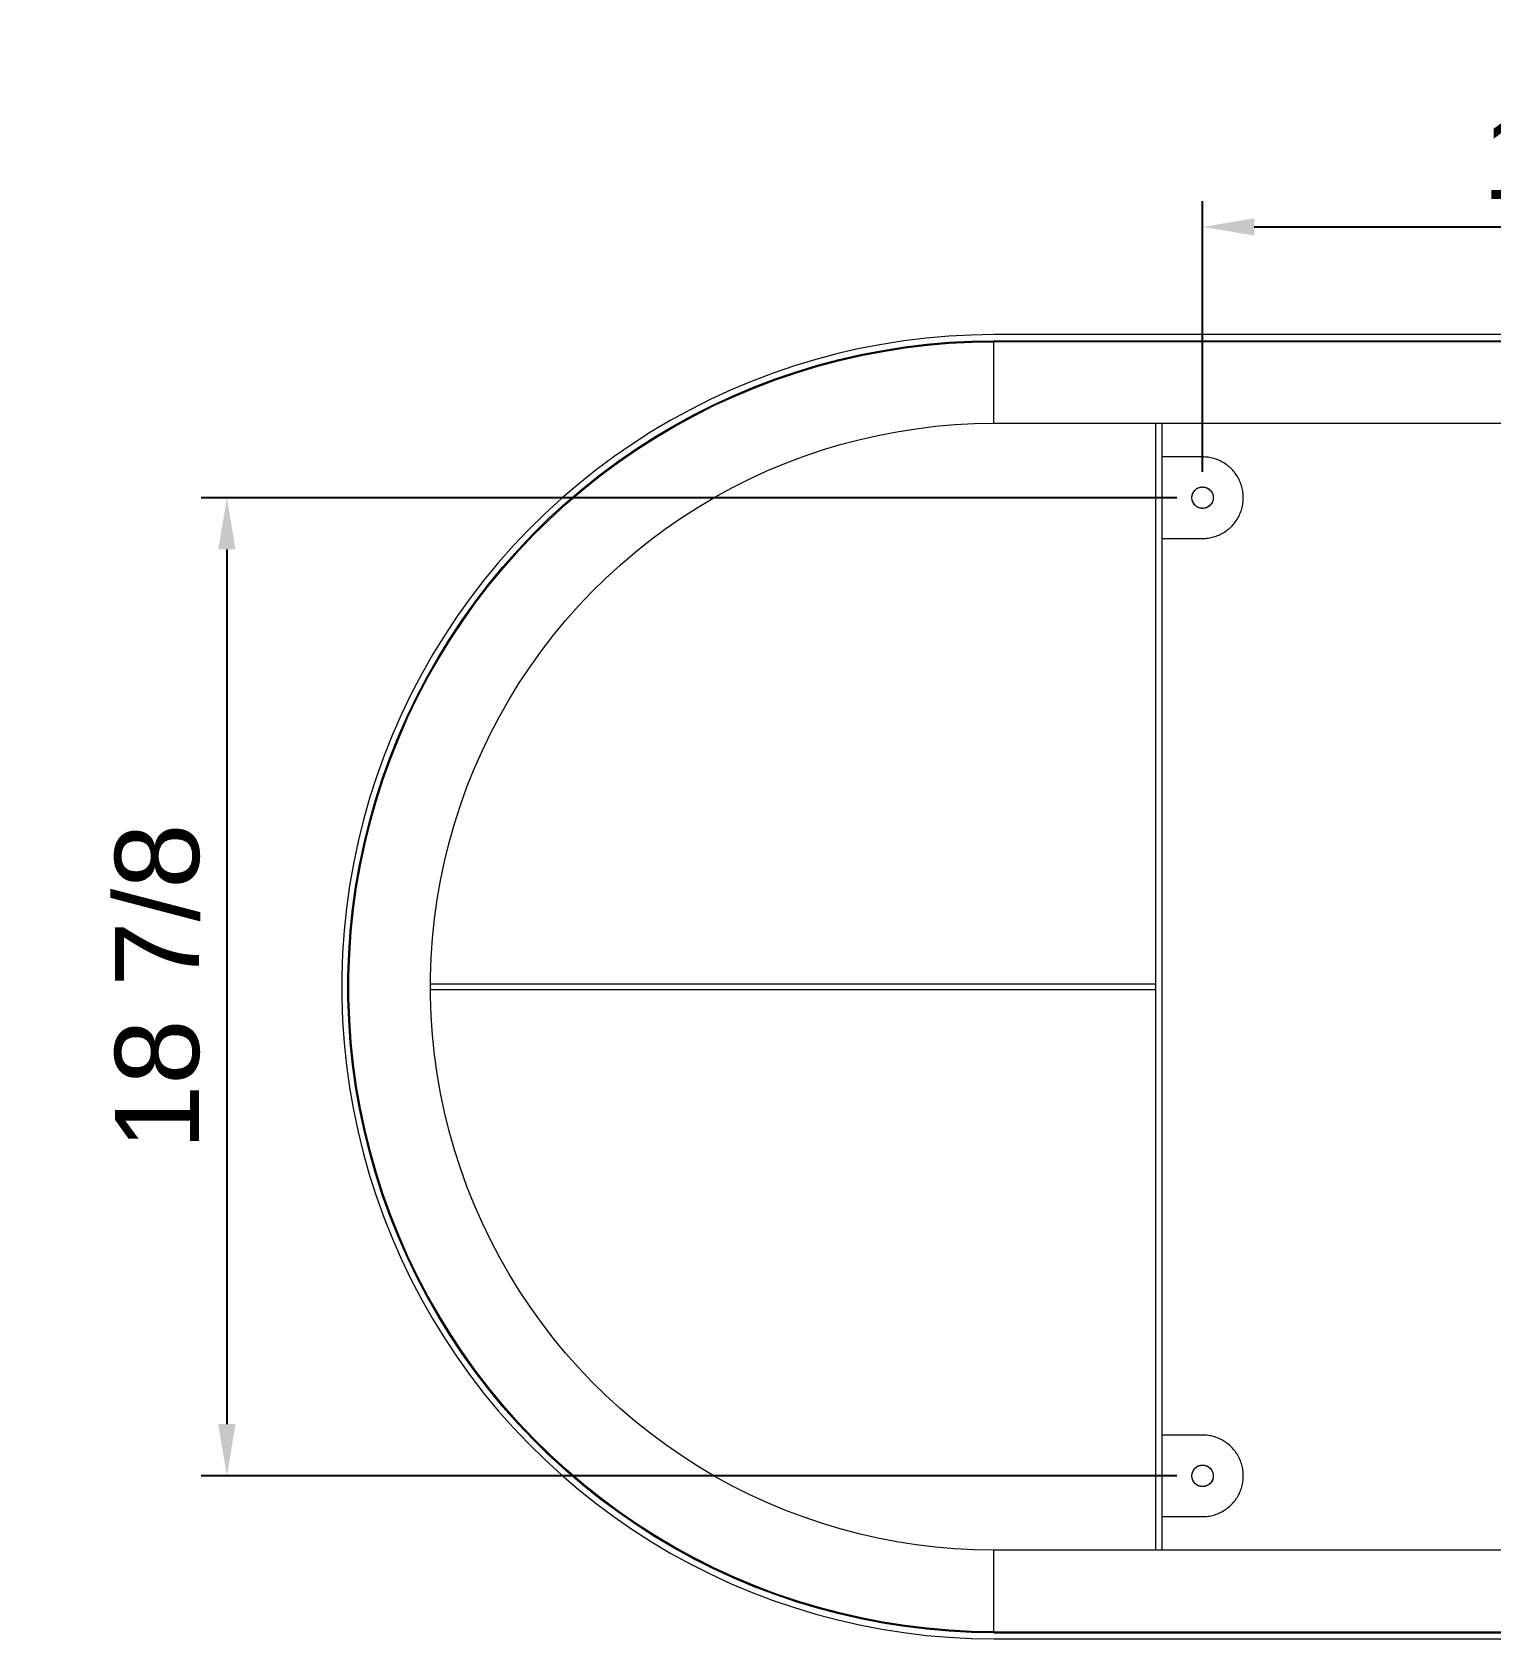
# Model space of a CAD drawing. Header units: inches. Extents: x -4 to 181, y -4 to 117.
# Drawn here: x 1.74 to 29.92, y 36.05 to 67.09 of the extents above; entities that cross this region are included whole.
import ezdxf

# ---------------------------------------------------------------- set-up
doc = ezdxf.new("R2010")
doc.units = ezdxf.units.IN
doc.header["$PDSIZE"] = -1
doc.layers.add('ZANO_R', color=7, linetype='Continuous', lineweight=0)
doc.layers.add('ZANO_W', color=1, linetype='Continuous', lineweight=0)
doc.styles.get("Standard").update_dxf_attribs({"font": 'arial.ttf'})
doc.dimstyles.new('amerykanie', dxfattribs={"dimtxt": 50, "dimasz": 50, "dimexe": 0.5, "dimexo": 0.5, "dimgap": 1, "dimtad": 1, "dimdec": 0, "dimzin": 0, "dimlunit": 5, "dimtxsty": 'Standard', "dimcen": 0.09, "dimclrd": 1, "dimclre": 1, "dimclrt": 1, "dimazin": 0, "dimtfac": 1, "dimtdec": 0, "dimtmove": 0, "dimatfit": 3, "dimfxl": 1, "dimtzin": 0, "dimarcsym": 1})

# ---------------------------------------------------------------- blocks, each defined once
blk = doc.blocks.new('*D344')
at = {"layer": 'Defpoints', "color": 0}
for p in [(41.48, 63.327), (24.354, 58.096), (41.48, 58.096)]:
    blk.add_point(p, dxfattribs=at)
at = {"layer": 'ZANO_W', "color": 1, "lineweight": -2}
for p, q in [((24.354, 58.596), (24.354, 63.827)), ((41.48, 58.596), (41.48, 63.827)), ((25.354, 63.327), (40.48, 63.327))]:
    blk.add_line(p, q, dxfattribs=at)
at = {"layer": 'ZANO_W', "color": 1}
for points in [[(25.354, 63.494), (25.354, 63.16), (24.354, 63.327)], [(40.48, 63.16), (40.48, 63.494), (41.48, 63.327)]]:
    blk.add_solid(points, dxfattribs=at)
at = {"layer": 'ZANO_W', "color": 1, "insert": (32.917, 64.667), "char_height": 1.625, "attachment_point": 5}
blk.add_mtext('17 1/8', dxfattribs=at)
blk = doc.blocks.new('*D345')
at = {"layer": 'Defpoints', "color": 0}
for p in [(24.354, 58.096), (5.501, 39.198), (24.354, 39.198)]:
    blk.add_point(p, dxfattribs=at)
at = {"layer": 'ZANO_W', "color": 1, "lineweight": -2}
for p, q in [((23.854, 58.096), (5.001, 58.096)), ((5.501, 57.096), (5.501, 40.198)), ((23.854, 39.198), (5.001, 39.198))]:
    blk.add_line(p, q, dxfattribs=at)
at = {"layer": 'ZANO_W', "color": 1}
for points in [[(5.668, 57.096), (5.334, 57.096), (5.501, 58.096)], [(5.334, 40.198), (5.668, 40.198), (5.501, 39.198)]]:
    blk.add_solid(points, dxfattribs=at)
at = {"layer": 'ZANO_W', "color": 1, "insert": (4.161, 48.647), "char_height": 1.625, "attachment_point": 5, "rotation": 90}
blk.add_mtext('18 7/8', dxfattribs=at)

msp = doc.modelspace()

# ---------------------------------------------------------------- linework, layer by layer
at = {"layer": 'ZANO_R'}
for p, q in [((19.01603, 61.17808), (18.58428, 61.12566)), ((19.44933, 61.21557), (19.01603, 61.17808)), ((19.88366, 61.23808), (19.44933, 61.21557)), ((20.31851, 61.24559), (19.88366, 61.23808)), ((32.91701, 61.24559), (20.31851, 61.24559)), ((17.30349, 60.8795), (16.88307, 60.76814)), ((17.72751, 60.97628), (17.30349, 60.8795)), ((17.33176, 60.76482), (17.7518, 60.86069)), ((18.15461, 61.05836), (17.72751, 60.97628)), ((17.7518, 60.86069), (18.17489, 60.94201)), ((17.75584, 60.84143), (18.17827, 60.92261)), ((18.58428, 61.12566), (18.15461, 61.05836)), ((18.17489, 60.94201), (18.60054, 61.00867)), ((18.17827, 60.92261), (18.60325, 60.98917)), ((18.60054, 61.00867), (19.02824, 61.0606)), ((18.60325, 60.98917), (19.03028, 61.04102)), ((19.02824, 61.0606), (19.45748, 61.09774)), ((19.03028, 61.04102), (19.45883, 61.0781)), ((19.45748, 61.09774), (19.88774, 61.12004)), ((19.45883, 61.0781), (19.88842, 61.10037)), ((19.88774, 61.12004), (20.31851, 61.12748)), ((19.88842, 61.10037), (20.31851, 61.10779)), ((20.31851, 61.12748), (32.91701, 61.12748)), ((45.51551, 61.10779), (20.31851, 61.10779)), ((20.31851, 59.53298), (20.31851, 61.10779)), ((23.44861, 61.10779), (23.44861, 61.12748)), ((23.56672, 61.12748), (23.56672, 61.10779)), ((16.46675, 60.64234), (16.05501, 60.50225)), ((16.88307, 60.76814), (16.46675, 60.64234)), ((16.50286, 60.52989), (16.91528, 60.65451)), ((16.50888, 60.51115), (16.92065, 60.63557)), ((16.91528, 60.65451), (17.33176, 60.76482)), ((16.92065, 60.63557), (17.33647, 60.74571)), ((17.33647, 60.74571), (17.75584, 60.84143)), ((15.64836, 60.34802), (15.24727, 60.17986)), ((15.29482, 60.07174), (15.69214, 60.23833)), ((16.05501, 60.50225), (15.64836, 60.34802)), ((15.69214, 60.23833), (16.09499, 60.39111)), ((15.69944, 60.22005), (16.10165, 60.37258)), ((16.09499, 60.39111), (16.50286, 60.52989)), ((16.10165, 60.37258), (16.50888, 60.51115)), ((14.85223, 59.99795), (14.4637, 59.80251)), ((15.24727, 60.17986), (14.85223, 59.99795)), ((14.90347, 59.89153), (15.29482, 60.07174)), ((14.91202, 59.8738), (15.30274, 60.05372)), ((15.30274, 60.05372), (15.69944, 60.22005)), ((14.4637, 59.80251), (14.08214, 59.59377)), ((14.14061, 59.49115), (14.51859, 59.69792)), ((14.15035, 59.47404), (14.52773, 59.68049)), ((14.51859, 59.69792), (14.90347, 59.89153)), ((14.52773, 59.68049), (14.91202, 59.8738)), ((13.70802, 59.372), (13.34178, 59.13744)), ((14.08214, 59.59377), (13.70802, 59.372)), ((13.77, 59.27145), (14.14061, 59.49115)), ((13.78032, 59.25469), (14.15035, 59.47404)), ((17.71335, 59.21666), (18.07972, 59.30028)), ((18.07972, 59.30028), (18.44876, 59.37121)), ((18.44876, 59.37121), (18.82003, 59.42935)), ((18.82003, 59.42935), (19.19309, 59.47465)), ((19.19309, 59.47465), (19.56748, 59.50704)), ((19.56748, 59.50704), (19.94277, 59.52649)), ((19.94277, 59.52649), (20.31851, 59.53298)), ((20.31851, 59.53298), (45.51551, 59.53298)), ((23.44861, 37.7612), (23.44861, 59.53298)), ((23.56672, 59.53298), (23.56672, 37.7612)), ((13.34178, 59.13744), (12.98385, 58.89038)), ((13.05261, 58.79435), (13.40719, 59.03909)), ((13.06407, 58.77834), (13.41809, 59.0227)), ((13.40719, 59.03909), (13.77, 59.27145)), ((13.41809, 59.0227), (13.78032, 59.25469)), ((16.63458, 58.89069), (16.99035, 59.01174)), ((16.99035, 59.01174), (17.35008, 59.12044)), ((17.35008, 59.12044), (17.71335, 59.21666)), ((12.98385, 58.89038), (12.63466, 58.63111)), ((12.7067, 58.53751), (13.05261, 58.79435)), ((12.7187, 58.52191), (13.06407, 58.77834)), ((15.93664, 58.61212), (16.28321, 58.75743)), ((16.28321, 58.75743), (16.63458, 58.89069)), ((24.35413, 58.88337), (23.56672, 58.88337)), ((24.38101, 58.88291), (24.35413, 58.88337)), ((24.40786, 58.88153), (24.38101, 58.88291)), ((24.43465, 58.87924), (24.40786, 58.88153)), ((24.46135, 58.87603), (24.43465, 58.87924)), ((24.48792, 58.87192), (24.46135, 58.87603)), ((24.51433, 58.8669), (24.48792, 58.87192)), ((24.54056, 58.86098), (24.51433, 58.8669)), ((24.56657, 58.85417), (24.54056, 58.86098)), ((24.59233, 58.84647), (24.56657, 58.85417)), ((24.61782, 58.8379), (24.59233, 58.84647)), ((24.64299, 58.82847), (24.61782, 58.8379)), ((24.66783, 58.81818), (24.64299, 58.82847)), ((24.69231, 58.80705), (24.66783, 58.81818)), ((24.71639, 58.79509), (24.69231, 58.80705)), ((24.74005, 58.78231), (24.71639, 58.79509)), ((24.76325, 58.76874), (24.74005, 58.78231)), ((24.78598, 58.75438), (24.76325, 58.76874)), ((24.80821, 58.73925), (24.78598, 58.75438)), ((24.82991, 58.72337), (24.80821, 58.73925)), ((24.85105, 58.70676), (24.82991, 58.72337)), ((24.87162, 58.68944), (24.85105, 58.70676)), ((24.89158, 58.67143), (24.87162, 58.68944)), ((24.91091, 58.65274), (24.89158, 58.67143)), ((12.29463, 58.35994), (11.96416, 58.0772)), ((12.63466, 58.63111), (12.29463, 58.35994)), ((12.36985, 58.26888), (12.7067, 58.53751)), ((12.38239, 58.25371), (12.7187, 58.52191)), ((15.25959, 58.28607), (15.5953, 58.45494)), ((15.5953, 58.45494), (15.93664, 58.61212)), ((24.92959, 58.63341), (24.91091, 58.65274)), ((24.94761, 58.61345), (24.92959, 58.63341)), ((24.96493, 58.59288), (24.94761, 58.61345)), ((24.98154, 58.57174), (24.96493, 58.59288)), ((24.99742, 58.55004), (24.98154, 58.57174)), ((25.01254, 58.52782), (24.99742, 58.55004)), ((25.0269, 58.50509), (25.01254, 58.52782)), ((25.04048, 58.48188), (25.0269, 58.50509)), ((25.05326, 58.45822), (25.04048, 58.48188)), ((25.06522, 58.43414), (25.05326, 58.45822)), ((25.07635, 58.40967), (25.06522, 58.43414)), ((25.08664, 58.38483), (25.07635, 58.40967)), ((25.09607, 58.35965), (25.08664, 58.38483)), ((25.10464, 58.33416), (25.09607, 58.35965)), ((11.96416, 58.0772), (11.64365, 57.78322)), ((12.04248, 57.98879), (12.36985, 58.26888)), ((12.05554, 57.97406), (12.38239, 58.25371)), ((14.60664, 57.91408), (14.9299, 58.10571)), ((14.9299, 58.10571), (15.25959, 58.28607)), ((24.14747, 58.09953), (24.14771, 58.10666)), ((24.14747, 58.09239), (24.14747, 58.09953)), ((24.14771, 58.08526), (24.14747, 58.09239)), ((24.14771, 58.10666), (24.1482, 58.11378)), ((24.1482, 58.07815), (24.14771, 58.08526)), ((24.1482, 58.11378), (24.14894, 58.12088)), ((24.14894, 58.07105), (24.1482, 58.07815)), ((24.14894, 58.12088), (24.14992, 58.12794)), ((24.14992, 58.06398), (24.14894, 58.07105)), ((24.14992, 58.12794), (24.15115, 58.13497)), ((24.15115, 58.05695), (24.14992, 58.06398)), ((24.15115, 58.13497), (24.15262, 58.14196)), ((24.15262, 58.04997), (24.15115, 58.05695)), ((24.15262, 58.14196), (24.15432, 58.14888)), ((24.15432, 58.04304), (24.15262, 58.04997)), ((24.15432, 58.14888), (24.15627, 58.15575)), ((24.15627, 58.15575), (24.15845, 58.16254)), ((24.15845, 58.16254), (24.16087, 58.16926)), ((24.16087, 58.16926), (24.16351, 58.17588)), ((24.16351, 58.17588), (24.16638, 58.18242)), ((24.16638, 58.18242), (24.16948, 58.18884)), ((24.16948, 58.18884), (24.1728, 58.19516)), ((24.1728, 58.19516), (24.17633, 58.20136)), ((24.17633, 58.20136), (24.18007, 58.20744)), ((24.18007, 58.20744), (24.18402, 58.21338)), ((24.18402, 58.21338), (24.18818, 58.21918)), ((24.18818, 58.21918), (24.19253, 58.22483)), ((24.19253, 58.22483), (24.19707, 58.23033)), ((24.19707, 58.23033), (24.20181, 58.23568)), ((24.20181, 58.23568), (24.20672, 58.24085)), ((24.20672, 58.24085), (24.21181, 58.24585)), ((24.21181, 58.24585), (24.21707, 58.25067)), ((24.21707, 58.25067), (24.22249, 58.25531)), ((24.22249, 58.25531), (24.22807, 58.25976)), ((24.22807, 58.25976), (24.23379, 58.26402)), ((24.23379, 58.26402), (24.23967, 58.26807)), ((24.23967, 58.26807), (24.24568, 58.27192)), ((24.24568, 58.27192), (24.25181, 58.27556)), ((24.25181, 58.27556), (24.25807, 58.27898)), ((24.25807, 58.27898), (24.26445, 58.28219)), ((24.26445, 58.28219), (24.27093, 58.28517)), ((24.27093, 58.28517), (24.27751, 58.28793)), ((24.27751, 58.28793), (24.28418, 58.29046)), ((24.28418, 58.29046), (24.29094, 58.29276)), ((24.29094, 58.29276), (24.29777, 58.29482)), ((24.29777, 58.29482), (24.30466, 58.29665)), ((24.30466, 58.29665), (24.31162, 58.29824)), ((24.31162, 58.29824), (24.31863, 58.29958)), ((24.31863, 58.29958), (24.32568, 58.30069)), ((24.32568, 58.30069), (24.33276, 58.30155)), ((24.33276, 58.30155), (24.33987, 58.30216)), ((24.33987, 58.30216), (24.34699, 58.30253)), ((24.34699, 58.30253), (24.35413, 58.30266)), ((24.35413, 58.30266), (24.36126, 58.30253)), ((24.36126, 58.30253), (24.36839, 58.30216)), ((24.36839, 58.30216), (24.3755, 58.30155)), ((24.3755, 58.30155), (24.38258, 58.30069)), ((24.38258, 58.30069), (24.38963, 58.29958)), ((24.38963, 58.29958), (24.39664, 58.29824)), ((24.39664, 58.29824), (24.40359, 58.29665)), ((24.40359, 58.29665), (24.41049, 58.29482)), ((24.41049, 58.29482), (24.41732, 58.29276)), ((24.41732, 58.29276), (24.42408, 58.29046)), ((24.42408, 58.29046), (24.43075, 58.28793)), ((24.43075, 58.28793), (24.43733, 58.28517)), ((24.43733, 58.28517), (24.44381, 58.28219)), ((24.44381, 58.28219), (24.45018, 58.27898)), ((24.45018, 58.27898), (24.45644, 58.27556)), ((24.45644, 58.27556), (24.46258, 58.27192)), ((24.46258, 58.27192), (24.46859, 58.26807)), ((24.46859, 58.26807), (24.47446, 58.26402)), ((24.47446, 58.26402), (24.48019, 58.25976)), ((24.48019, 58.25976), (24.48577, 58.25531)), ((24.48577, 58.25531), (24.49119, 58.25067)), ((24.49119, 58.25067), (24.49645, 58.24585)), ((24.49645, 58.24585), (24.50154, 58.24085)), ((24.50154, 58.24085), (24.50645, 58.23568)), ((24.50645, 58.23568), (24.51118, 58.23033)), ((24.51118, 58.23033), (24.51573, 58.22483)), ((24.51573, 58.22483), (24.52008, 58.21918)), ((24.52008, 58.21918), (24.52424, 58.21338)), ((24.52424, 58.21338), (24.52819, 58.20744)), ((24.52819, 58.20744), (24.53193, 58.20136)), ((24.53193, 58.20136), (24.53546, 58.19516)), ((24.53546, 58.19516), (24.53878, 58.18884)), ((24.53878, 58.18884), (24.54187, 58.18242)), ((24.54187, 58.18242), (24.54475, 58.17588)), ((24.54475, 58.17588), (24.54739, 58.16926)), ((24.54739, 58.16926), (24.54981, 58.16254)), ((24.54981, 58.16254), (24.55199, 58.15575)), ((24.55199, 58.15575), (24.55393, 58.14888)), ((24.55393, 58.14888), (24.55564, 58.14196)), ((24.55564, 58.04997), (24.55393, 58.04304)), ((24.55564, 58.14196), (24.55711, 58.13497)), ((24.55711, 58.05695), (24.55564, 58.04997)), ((24.55711, 58.13497), (24.55833, 58.12794)), ((24.55833, 58.06398), (24.55711, 58.05695)), ((24.55833, 58.12794), (24.55932, 58.12088)), ((24.55932, 58.07105), (24.55833, 58.06398)), ((24.55932, 58.12088), (24.56005, 58.11378)), ((24.56005, 58.07815), (24.55932, 58.07105)), ((24.56005, 58.11378), (24.56055, 58.10666)), ((24.56055, 58.08526), (24.56005, 58.07815)), ((24.56055, 58.10666), (24.56079, 58.09953)), ((24.56079, 58.09239), (24.56055, 58.08526)), ((24.56079, 58.09953), (24.56079, 58.09239)), ((25.11234, 58.3084), (25.10464, 58.33416)), ((25.11915, 58.28239), (25.11234, 58.3084)), ((25.12507, 58.25616), (25.11915, 58.28239)), ((25.13009, 58.22975), (25.12507, 58.25616)), ((25.1342, 58.20318), (25.13009, 58.22975)), ((25.13741, 58.17649), (25.1342, 58.20318)), ((25.1397, 58.1497), (25.13741, 58.17649)), ((25.14108, 58.12285), (25.1397, 58.1497)), ((25.1397, 58.04223), (25.14108, 58.06908)), ((25.14154, 58.09596), (25.14108, 58.12285)), ((25.14108, 58.06908), (25.14154, 58.09596)), ((11.64365, 57.78322), (11.33347, 57.47836)), ((11.72497, 57.69757), (12.04248, 57.98879)), ((11.73853, 57.6833), (12.05554, 57.97406)), ((14.29018, 57.71141), (14.60664, 57.91408)), ((24.15627, 58.03618), (24.15432, 58.04304)), ((24.15845, 58.02938), (24.15627, 58.03618)), ((24.16087, 58.02267), (24.15845, 58.02938)), ((24.16351, 58.01604), (24.16087, 58.02267)), ((24.16638, 58.00951), (24.16351, 58.01604)), ((24.16948, 58.00308), (24.16638, 58.00951)), ((24.1728, 57.99676), (24.16948, 58.00308)), ((24.17633, 57.99056), (24.1728, 57.99676)), ((24.18007, 57.98449), (24.17633, 57.99056)), ((24.18402, 57.97855), (24.18007, 57.98449)), ((24.18818, 57.97275), (24.18402, 57.97855)), ((24.19253, 57.96709), (24.18818, 57.97275)), ((24.19707, 57.96159), (24.19253, 57.96709)), ((24.20181, 57.95625), (24.19707, 57.96159)), ((24.20672, 57.95107), (24.20181, 57.95625)), ((24.21181, 57.94607), (24.20672, 57.95107)), ((24.21707, 57.94125), (24.21181, 57.94607)), ((24.22249, 57.93661), (24.21707, 57.94125)), ((24.22807, 57.93216), (24.22249, 57.93661)), ((24.23379, 57.92791), (24.22807, 57.93216)), ((24.23967, 57.92385), (24.23379, 57.92791)), ((24.24568, 57.92001), (24.23967, 57.92385)), ((24.25181, 57.91637), (24.24568, 57.92001)), ((24.25807, 57.91294), (24.25181, 57.91637)), ((24.26445, 57.90974), (24.25807, 57.91294)), ((24.27093, 57.90675), (24.26445, 57.90974)), ((24.27751, 57.90399), (24.27093, 57.90675)), ((24.28418, 57.90146), (24.27751, 57.90399)), ((24.29094, 57.89917), (24.28418, 57.90146)), ((24.29777, 57.8971), (24.29094, 57.89917)), ((24.30466, 57.89527), (24.29777, 57.8971)), ((24.31162, 57.89369), (24.30466, 57.89527)), ((24.31863, 57.89234), (24.31162, 57.89369)), ((24.32568, 57.89124), (24.31863, 57.89234)), ((24.33276, 57.89038), (24.32568, 57.89124)), ((24.33987, 57.88976), (24.33276, 57.89038)), ((24.34699, 57.88939), (24.33987, 57.88976)), ((24.35413, 57.88927), (24.34699, 57.88939)), ((24.36126, 57.88939), (24.35413, 57.88927)), ((24.36839, 57.88976), (24.36126, 57.88939)), ((24.3755, 57.89038), (24.36839, 57.88976)), ((24.38258, 57.89124), (24.3755, 57.89038)), ((24.38963, 57.89234), (24.38258, 57.89124)), ((24.39664, 57.89369), (24.38963, 57.89234)), ((24.40359, 57.89527), (24.39664, 57.89369)), ((24.41049, 57.8971), (24.40359, 57.89527)), ((24.41732, 57.89917), (24.41049, 57.8971)), ((24.42408, 57.90146), (24.41732, 57.89917)), ((24.43075, 57.90399), (24.42408, 57.90146)), ((24.43733, 57.90675), (24.43075, 57.90399)), ((24.44381, 57.90974), (24.43733, 57.90675)), ((24.45018, 57.91294), (24.44381, 57.90974)), ((24.45644, 57.91637), (24.45018, 57.91294)), ((24.46258, 57.92001), (24.45644, 57.91637)), ((24.46859, 57.92385), (24.46258, 57.92001)), ((24.47446, 57.92791), (24.46859, 57.92385)), ((24.48019, 57.93216), (24.47446, 57.92791)), ((24.48577, 57.93661), (24.48019, 57.93216)), ((24.49119, 57.94125), (24.48577, 57.93661)), ((24.49645, 57.94607), (24.49119, 57.94125)), ((24.50154, 57.95107), (24.49645, 57.94607)), ((24.50645, 57.95625), (24.50154, 57.95107)), ((24.51118, 57.96159), (24.50645, 57.95625)), ((24.51573, 57.96709), (24.51118, 57.96159)), ((24.52008, 57.97275), (24.51573, 57.96709)), ((24.52424, 57.97855), (24.52008, 57.97275)), ((24.52819, 57.98449), (24.52424, 57.97855)), ((24.53193, 57.99056), (24.52819, 57.98449)), ((24.53546, 57.99676), (24.53193, 57.99056)), ((24.53878, 58.00308), (24.53546, 57.99676)), ((24.54187, 58.00951), (24.53878, 58.00308)), ((24.54475, 58.01604), (24.54187, 58.00951)), ((24.54739, 58.02267), (24.54475, 58.01604)), ((24.54981, 58.02938), (24.54739, 58.02267)), ((24.55199, 58.03618), (24.54981, 58.02938)), ((24.55393, 58.04304), (24.55199, 58.03618)), ((25.05326, 57.7337), (25.06522, 57.75778)), ((25.06522, 57.75778), (25.07635, 57.78226)), ((25.07635, 57.78226), (25.08664, 57.8071)), ((25.08664, 57.8071), (25.09607, 57.83228)), ((25.09607, 57.83228), (25.10464, 57.85776)), ((25.10464, 57.85776), (25.11234, 57.88352)), ((25.11234, 57.88352), (25.11915, 57.90953)), ((25.11915, 57.90953), (25.12507, 57.93576)), ((25.12507, 57.93576), (25.13009, 57.96217)), ((25.13009, 57.96217), (25.1342, 57.98874)), ((25.1342, 57.98874), (25.13741, 58.01544)), ((25.13741, 58.01544), (25.1397, 58.04223)), ((11.33347, 57.47836), (11.03401, 57.16297)), ((11.41771, 57.39556), (11.72497, 57.69757)), ((11.43175, 57.38176), (11.73853, 57.6833)), ((13.67919, 57.27391), (13.98091, 57.49793)), ((13.98091, 57.49793), (14.29018, 57.71141)), ((24.76325, 57.42319), (24.78598, 57.43755)), ((24.78598, 57.43755), (24.80821, 57.45268)), ((24.80821, 57.45268), (24.82991, 57.46855)), ((24.82991, 57.46855), (24.85105, 57.48516)), ((24.85105, 57.48516), (24.87162, 57.50248)), ((24.87162, 57.50248), (24.89158, 57.5205)), ((24.89158, 57.5205), (24.91091, 57.53918)), ((24.91091, 57.53918), (24.92959, 57.55852)), ((24.92959, 57.55852), (24.94761, 57.57848)), ((24.94761, 57.57848), (24.96493, 57.59904)), ((24.96493, 57.59904), (24.98154, 57.62018)), ((24.98154, 57.62018), (24.99742, 57.64188)), ((24.99742, 57.64188), (25.01254, 57.66411)), ((25.01254, 57.66411), (25.0269, 57.68684)), ((25.0269, 57.68684), (25.04048, 57.71005)), ((25.04048, 57.71005), (25.05326, 57.7337)), ((11.03401, 57.16297), (10.7456, 56.83743)), ((11.12105, 57.08313), (11.41771, 57.39556)), ((11.13555, 57.06982), (11.43175, 57.38176)), ((13.38538, 57.0396), (13.67919, 57.27391)), ((23.56672, 57.30856), (24.35413, 57.30856)), ((24.35413, 57.30856), (24.38101, 57.30901)), ((24.38101, 57.30901), (24.40786, 57.31039)), ((24.40786, 57.31039), (24.43465, 57.31268)), ((24.43465, 57.31268), (24.46135, 57.31589)), ((24.46135, 57.31589), (24.48792, 57.32001)), ((24.48792, 57.32001), (24.51433, 57.32503)), ((24.51433, 57.32503), (24.54056, 57.33094)), ((24.54056, 57.33094), (24.56657, 57.33776)), ((24.56657, 57.33776), (24.59233, 57.34545)), ((24.59233, 57.34545), (24.61782, 57.35402)), ((24.61782, 57.35402), (24.64299, 57.36346)), ((24.64299, 57.36346), (24.66783, 57.37374)), ((24.66783, 57.37374), (24.69231, 57.38488)), ((24.69231, 57.38488), (24.71639, 57.39684)), ((24.71639, 57.39684), (24.74005, 57.40961)), ((24.74005, 57.40961), (24.76325, 57.42319)), ((10.7456, 56.83743), (10.46861, 56.50213)), ((10.83535, 56.76064), (11.12105, 57.08313)), ((10.85031, 56.74784), (11.13555, 57.06982)), ((13.09983, 56.7953), (13.38538, 57.0396)), ((10.46861, 56.50213), (10.20335, 56.15746)), ((10.56095, 56.42848), (10.83535, 56.76064)), ((10.57634, 56.41621), (10.85031, 56.74784)), ((12.55488, 56.27786), (12.82289, 56.54128)), ((12.82289, 56.54128), (13.09983, 56.7953)), ((10.29818, 56.08705), (10.56095, 56.42848)), ((10.31399, 56.07532), (10.57634, 56.41621)), ((12.29612, 56.00534), (12.55488, 56.27786)), ((10.20335, 56.15746), (9.95015, 55.80385)), ((10.04735, 55.73676), (10.29818, 56.08705)), ((10.06355, 55.72558), (10.31399, 56.07532)), ((12.04692, 55.72405), (12.29612, 56.00534)), ((9.95015, 55.80385), (9.7093, 55.44171)), ((9.80877, 55.37801), (10.04735, 55.73676)), ((9.82534, 55.3674), (10.06355, 55.72558)), ((11.80758, 55.43433), (12.04692, 55.72405)), ((9.7093, 55.44171), (9.4811, 55.07147)), ((9.5827, 55.01125), (9.80877, 55.37801)), ((9.59964, 55.00121), (9.82534, 55.3674)), ((11.57838, 55.13652), (11.80758, 55.43433)), ((9.4811, 55.07147), (9.26581, 54.69358)), ((9.36943, 54.6369), (9.5827, 55.01125)), ((9.3867, 54.62745), (9.59964, 55.00121)), ((11.3596, 54.83098), (11.57838, 55.13652)), ((9.26581, 54.69358), (9.0637, 54.30848)), ((9.16921, 54.25541), (9.36943, 54.6369)), ((11.15149, 54.51807), (11.3596, 54.83098)), ((9.1868, 54.24656), (9.3867, 54.62745)), ((10.95431, 54.19816), (11.15149, 54.51807)), ((9.0637, 54.30848), (8.875, 53.91664)), ((8.98228, 53.86723), (9.16921, 54.25541)), ((9.00016, 53.859), (9.1868, 54.24656)), ((10.76829, 53.87164), (10.95431, 54.19816)), ((8.875, 53.91664), (8.69993, 53.51851)), ((8.80885, 53.47284), (8.98228, 53.86723)), ((8.82701, 53.46523), (9.00016, 53.859)), ((10.59365, 53.53889), (10.76829, 53.87164)), ((8.69993, 53.51851), (8.53871, 53.11458)), ((8.64915, 53.0727), (8.80885, 53.47284)), ((8.66755, 53.06572), (8.82701, 53.46523)), ((10.4306, 53.20031), (10.59365, 53.53889)), ((8.53871, 53.11458), (8.39153, 52.70532)), ((10.27933, 52.8563), (10.4306, 53.20031)), ((8.50334, 52.66728), (8.64915, 53.0727)), ((8.52198, 52.66094), (8.66755, 53.06572)), ((10.14003, 52.50728), (10.27933, 52.8563)), ((8.39153, 52.70532), (8.25856, 52.29123)), ((8.37162, 52.25707), (8.50334, 52.66728)), ((8.39047, 52.25137), (8.52198, 52.66094)), ((10.01285, 52.15366), (10.14003, 52.50728)), ((8.25856, 52.29123), (8.13996, 51.8728)), ((8.25414, 51.84256), (8.37162, 52.25707)), ((8.27317, 51.83752), (8.39047, 52.25137)), ((9.89796, 51.79586), (10.01285, 52.15366)), ((8.13996, 51.8728), (8.03588, 51.45052)), ((8.15103, 51.42424), (8.25414, 51.84256)), ((8.17022, 51.41986), (8.27317, 51.83752)), ((9.79549, 51.4343), (9.89796, 51.79586)), ((8.03588, 51.45052), (7.94644, 51.0249)), ((8.06243, 51.00261), (8.15103, 51.42424)), ((8.08176, 50.99889), (8.17022, 51.41986)), ((9.70555, 51.06943), (9.79549, 51.4343)), ((7.94644, 51.0249), (7.87174, 50.59645)), ((7.98843, 50.57817), (8.06243, 51.00261)), ((8.00787, 50.57513), (8.08176, 50.99889)), ((9.62827, 50.70167), (9.70555, 51.06943)), ((9.56372, 50.33146), (9.62827, 50.70167)), ((7.87174, 50.59645), (7.81187, 50.16567)), ((7.92912, 50.15143), (7.98843, 50.57817)), ((7.94866, 50.14906), (8.00787, 50.57513)), ((9.51199, 49.95924), (9.56372, 50.33146)), ((7.81187, 50.16567), (7.76691, 49.73308)), ((7.88458, 49.7229), (7.92912, 50.15143)), ((7.90419, 49.72121), (7.94866, 50.14906)), ((7.76691, 49.73308), (7.7369, 49.2992)), ((7.85485, 49.29309), (7.88458, 49.7229)), ((7.87451, 49.29207), (7.90419, 49.72121)), ((9.47314, 49.58546), (9.51199, 49.95924)), ((9.44721, 49.21056), (9.47314, 49.58546)), ((7.7369, 49.2992), (7.72189, 48.86455)), ((7.83998, 48.86251), (7.85485, 49.29309)), ((7.85966, 48.86217), (7.87451, 49.29207)), ((9.43424, 48.83499), (9.44721, 49.21056)), ((7.72189, 48.86455), (7.72189, 48.42963)), ((7.83998, 48.43167), (7.83998, 48.86251)), ((7.85966, 48.43201), (7.85966, 48.86217)), ((9.43424, 48.45919), (9.43424, 48.83499)), ((7.72189, 48.42963), (7.7369, 47.99497)), ((7.83826, 48.70614), (7.85797, 48.70614)), ((7.85797, 48.58803), (7.83826, 48.58803)), ((7.85485, 48.00109), (7.83998, 48.43167)), ((7.87451, 48.00211), (7.85966, 48.43201)), ((9.43278, 48.58803), (9.43278, 48.70614)), ((9.43278, 48.70614), (23.44861, 48.70614)), ((23.44861, 48.58803), (9.43278, 48.58803)), ((9.44721, 48.08362), (9.43424, 48.45919)), ((7.7369, 47.99497), (7.76691, 47.56109)), ((7.88458, 47.57127), (7.85485, 48.00109)), ((7.90419, 47.57297), (7.87451, 48.00211)), ((9.47314, 47.70872), (9.44721, 48.08362)), ((7.76691, 47.56109), (7.81187, 47.12851)), ((7.92912, 47.14274), (7.88458, 47.57127)), ((7.94866, 47.14512), (7.90419, 47.57297)), ((9.51199, 47.33494), (9.47314, 47.70872)), ((9.56372, 46.96272), (9.51199, 47.33494)), ((7.81187, 47.12851), (7.87174, 46.69773)), ((7.98843, 46.71601), (7.92912, 47.14274)), ((8.00787, 46.71905), (7.94866, 47.14512)), ((9.62827, 46.59251), (9.56372, 46.96272)), ((7.87174, 46.69773), (7.94644, 46.26928)), ((8.06243, 46.29157), (7.98843, 46.71601)), ((8.08176, 46.29529), (8.00787, 46.71905)), ((9.70555, 46.22475), (9.62827, 46.59251)), ((7.94644, 46.26928), (8.03588, 45.84366)), ((8.15103, 45.86994), (8.06243, 46.29157)), ((8.17022, 45.87432), (8.08176, 46.29529)), ((9.79549, 45.85988), (9.70555, 46.22475)), ((8.03588, 45.84366), (8.13996, 45.42138)), ((8.25414, 45.45162), (8.15103, 45.86994)), ((8.27317, 45.45666), (8.17022, 45.87432)), ((9.89796, 45.49832), (9.79549, 45.85988)), ((8.13996, 45.42138), (8.25856, 45.00295)), ((8.37162, 45.03711), (8.25414, 45.45162)), ((8.39047, 45.0428), (8.27317, 45.45666)), ((10.01285, 45.14052), (9.89796, 45.49832)), ((8.50334, 44.6269), (8.37162, 45.03711)), ((8.52198, 44.63324), (8.39047, 45.0428)), ((10.14003, 44.7869), (10.01285, 45.14052)), ((8.25856, 45.00295), (8.39153, 44.58885)), ((10.27933, 44.43788), (10.14003, 44.7869)), ((8.39153, 44.58885), (8.53871, 44.1796)), ((8.64915, 44.22148), (8.50334, 44.6269)), ((8.66755, 44.22846), (8.52198, 44.63324)), ((10.4306, 44.09387), (10.27933, 44.43788)), ((8.53871, 44.1796), (8.69993, 43.77567)), ((8.80885, 43.82134), (8.64915, 44.22148)), ((8.82701, 43.82895), (8.66755, 44.22846)), ((10.59365, 43.75529), (10.4306, 44.09387)), ((8.69993, 43.77567), (8.875, 43.37754)), ((8.98228, 43.42694), (8.80885, 43.82134)), ((9.00016, 43.43518), (8.82701, 43.82895)), ((10.76829, 43.42254), (10.59365, 43.75529)), ((8.875, 43.37754), (9.0637, 42.9857)), ((9.16921, 43.03877), (8.98228, 43.42694)), ((9.1868, 43.04762), (9.00016, 43.43518)), ((10.95431, 43.09602), (10.76829, 43.42254)), ((9.0637, 42.9857), (9.26581, 42.6006)), ((9.36943, 42.65728), (9.16921, 43.03877)), ((9.3867, 42.66673), (9.1868, 43.04762)), ((11.15149, 42.77611), (10.95431, 43.09602)), ((9.26581, 42.6006), (9.4811, 42.2227)), ((9.5827, 42.28293), (9.36943, 42.65728)), ((9.59964, 42.29297), (9.3867, 42.66673)), ((11.3596, 42.4632), (11.15149, 42.77611)), ((9.4811, 42.2227), (9.7093, 41.85247)), ((9.80877, 41.91617), (9.5827, 42.28293)), ((9.82534, 41.92678), (9.59964, 42.29297)), ((11.57838, 42.15766), (11.3596, 42.4632)), ((10.04735, 41.55742), (9.80877, 41.91617)), ((10.06355, 41.5686), (9.82534, 41.92678)), ((11.80758, 41.85985), (11.57838, 42.15766)), ((9.7093, 41.85247), (9.95015, 41.49033)), ((12.04692, 41.57013), (11.80758, 41.85985)), ((9.95015, 41.49033), (10.20335, 41.13671)), ((10.29818, 41.20712), (10.04735, 41.55742)), ((10.31399, 41.21886), (10.06355, 41.5686)), ((12.29612, 41.28884), (12.04692, 41.57013)), ((12.55488, 41.01632), (12.29612, 41.28884)), ((10.20335, 41.13671), (10.46861, 40.79205)), ((10.56095, 40.86569), (10.29818, 41.20712)), ((10.57634, 40.87797), (10.31399, 41.21886)), ((12.82289, 40.7529), (12.55488, 41.01632)), ((10.46861, 40.79205), (10.7456, 40.45675)), ((10.83535, 40.53354), (10.56095, 40.86569)), ((10.85031, 40.54633), (10.57634, 40.87797)), ((13.09983, 40.49888), (12.82289, 40.7529)), ((10.7456, 40.45675), (11.03401, 40.13121)), ((11.12105, 40.21105), (10.83535, 40.53354)), ((11.13555, 40.22436), (10.85031, 40.54633)), ((13.38538, 40.25458), (13.09983, 40.49888)), ((11.03401, 40.13121), (11.33347, 39.81582)), ((11.41771, 39.89862), (11.12105, 40.21105)), ((11.43175, 39.91241), (11.13555, 40.22436)), ((13.67919, 40.02027), (13.38538, 40.25458)), ((11.33347, 39.81582), (11.64365, 39.51096)), ((11.72497, 39.59661), (11.41771, 39.89862)), ((11.73853, 39.61088), (11.43175, 39.91241)), ((13.98091, 39.79625), (13.67919, 40.02027)), ((14.29018, 39.58277), (13.98091, 39.79625)), ((24.35413, 39.98562), (23.56672, 39.98562)), ((24.38101, 39.98516), (24.35413, 39.98562)), ((24.40786, 39.98378), (24.38101, 39.98516)), ((24.43465, 39.98149), (24.40786, 39.98378)), ((24.46135, 39.97828), (24.43465, 39.98149)), ((24.48792, 39.97417), (24.46135, 39.97828)), ((24.51433, 39.96915), (24.48792, 39.97417)), ((24.54056, 39.96323), (24.51433, 39.96915)), ((24.56657, 39.95642), (24.54056, 39.96323)), ((24.59233, 39.94872), (24.56657, 39.95642)), ((24.61782, 39.94015), (24.59233, 39.94872)), ((24.64299, 39.93072), (24.61782, 39.94015)), ((24.66783, 39.92043), (24.64299, 39.93072)), ((24.69231, 39.9093), (24.66783, 39.92043)), ((24.71639, 39.89734), (24.69231, 39.9093)), ((24.74005, 39.88456), (24.71639, 39.89734)), ((24.76325, 39.87099), (24.74005, 39.88456)), ((24.78598, 39.85663), (24.76325, 39.87099)), ((24.80821, 39.8415), (24.78598, 39.85663)), ((24.82991, 39.82562), (24.80821, 39.8415)), ((24.85105, 39.80901), (24.82991, 39.82562)), ((24.87162, 39.79169), (24.85105, 39.80901)), ((24.89158, 39.77368), (24.87162, 39.79169)), ((24.91091, 39.75499), (24.89158, 39.77368)), ((24.92959, 39.73566), (24.91091, 39.75499)), ((24.94761, 39.7157), (24.92959, 39.73566)), ((11.64365, 39.51096), (11.96416, 39.21698)), ((12.04248, 39.30538), (11.72497, 39.59661)), ((12.05554, 39.32012), (11.73853, 39.61088)), ((14.60664, 39.3801), (14.29018, 39.58277)), ((24.96493, 39.69513), (24.94761, 39.7157)), ((24.98154, 39.67399), (24.96493, 39.69513)), ((24.99742, 39.65229), (24.98154, 39.67399)), ((25.01254, 39.63007), (24.99742, 39.65229)), ((25.0269, 39.60734), (25.01254, 39.63007)), ((25.04048, 39.58413), (25.0269, 39.60734)), ((25.05326, 39.56047), (25.04048, 39.58413)), ((25.06522, 39.53639), (25.05326, 39.56047)), ((25.07635, 39.51192), (25.06522, 39.53639)), ((25.08664, 39.48708), (25.07635, 39.51192)), ((25.09607, 39.4619), (25.08664, 39.48708)), ((25.10464, 39.43641), (25.09607, 39.4619)), ((25.11234, 39.41065), (25.10464, 39.43641)), ((11.96416, 39.21698), (12.29463, 38.93424)), ((12.36985, 39.02529), (12.04248, 39.30538)), ((12.38239, 39.04047), (12.05554, 39.32012)), ((14.9299, 39.18847), (14.60664, 39.3801)), ((15.25959, 39.00811), (14.9299, 39.18847)), ((24.14747, 39.20178), (24.14771, 39.20891)), ((24.14747, 39.19464), (24.14747, 39.20178)), ((24.14771, 39.18751), (24.14747, 39.19464)), ((24.14771, 39.20891), (24.1482, 39.21603)), ((24.1482, 39.1804), (24.14771, 39.18751)), ((24.1482, 39.21603), (24.14894, 39.22313)), ((24.14894, 39.1733), (24.1482, 39.1804)), ((24.14894, 39.22313), (24.14992, 39.23019)), ((24.14992, 39.16623), (24.14894, 39.1733)), ((24.14992, 39.23019), (24.15115, 39.23722)), ((24.15115, 39.1592), (24.14992, 39.16623)), ((24.15115, 39.23722), (24.15262, 39.24421)), ((24.15262, 39.15222), (24.15115, 39.1592)), ((24.15262, 39.24421), (24.15432, 39.25113)), ((24.15432, 39.14529), (24.15262, 39.15222)), ((24.15432, 39.25113), (24.15627, 39.258)), ((24.15627, 39.13843), (24.15432, 39.14529)), ((24.15627, 39.258), (24.15845, 39.26479)), ((24.15845, 39.13163), (24.15627, 39.13843)), ((24.15845, 39.26479), (24.16087, 39.27151)), ((24.16087, 39.12492), (24.15845, 39.13163)), ((24.16087, 39.27151), (24.16351, 39.27813)), ((24.16351, 39.11829), (24.16087, 39.12492)), ((24.16351, 39.27813), (24.16638, 39.28467)), ((24.16638, 39.11176), (24.16351, 39.11829)), ((24.16638, 39.28467), (24.16948, 39.29109)), ((24.16948, 39.29109), (24.1728, 39.29741)), ((24.1728, 39.29741), (24.17633, 39.30361)), ((24.17633, 39.30361), (24.18007, 39.30969)), ((24.18007, 39.30969), (24.18402, 39.31563)), ((24.18402, 39.31563), (24.18818, 39.32143)), ((24.18818, 39.32143), (24.19253, 39.32708)), ((24.19253, 39.32708), (24.19707, 39.33258)), ((24.19707, 39.33258), (24.20181, 39.33793)), ((24.20181, 39.33793), (24.20672, 39.3431)), ((24.20672, 39.3431), (24.21181, 39.3481)), ((24.21181, 39.3481), (24.21707, 39.35292)), ((24.21707, 39.35292), (24.22249, 39.35756)), ((24.22249, 39.35756), (24.22807, 39.36201)), ((24.22807, 39.36201), (24.23379, 39.36627)), ((24.23379, 39.36627), (24.23967, 39.37032)), ((24.23967, 39.37032), (24.24568, 39.37417)), ((24.24568, 39.37417), (24.25181, 39.37781)), ((24.25181, 39.37781), (24.25807, 39.38123)), ((24.25807, 39.38123), (24.26445, 39.38444)), ((24.26445, 39.38444), (24.27093, 39.38742)), ((24.27093, 39.38742), (24.27751, 39.39018)), ((24.27751, 39.39018), (24.28418, 39.39271)), ((24.28418, 39.39271), (24.29094, 39.39501)), ((24.29094, 39.39501), (24.29777, 39.39707)), ((24.29777, 39.39707), (24.30466, 39.3989)), ((24.30466, 39.3989), (24.31162, 39.40049)), ((24.31162, 39.40049), (24.31863, 39.40183)), ((24.31863, 39.40183), (24.32568, 39.40294)), ((24.32568, 39.40294), (24.33276, 39.4038)), ((24.33276, 39.4038), (24.33987, 39.40441)), ((24.33987, 39.40441), (24.34699, 39.40478)), ((24.34699, 39.40478), (24.35413, 39.40491)), ((24.35413, 39.40491), (24.36126, 39.40478)), ((24.36126, 39.40478), (24.36839, 39.40441)), ((24.36839, 39.40441), (24.3755, 39.4038)), ((24.3755, 39.4038), (24.38258, 39.40294)), ((24.38258, 39.40294), (24.38963, 39.40183)), ((24.38963, 39.40183), (24.39664, 39.40049)), ((24.39664, 39.40049), (24.40359, 39.3989)), ((24.40359, 39.3989), (24.41049, 39.39707)), ((24.41049, 39.39707), (24.41732, 39.39501)), ((24.41732, 39.39501), (24.42408, 39.39271)), ((24.42408, 39.39271), (24.43075, 39.39018)), ((24.43075, 39.39018), (24.43733, 39.38742)), ((24.43733, 39.38742), (24.44381, 39.38444)), ((24.44381, 39.38444), (24.45018, 39.38123)), ((24.45018, 39.38123), (24.45644, 39.37781)), ((24.45644, 39.37781), (24.46258, 39.37417)), ((24.46258, 39.37417), (24.46859, 39.37032)), ((24.46859, 39.37032), (24.47446, 39.36627)), ((24.47446, 39.36627), (24.48019, 39.36201)), ((24.48019, 39.36201), (24.48577, 39.35756)), ((24.48577, 39.35756), (24.49119, 39.35292)), ((24.49119, 39.35292), (24.49645, 39.3481)), ((24.49645, 39.3481), (24.50154, 39.3431)), ((24.50154, 39.3431), (24.50645, 39.33793)), ((24.50645, 39.33793), (24.51118, 39.33258)), ((24.51118, 39.33258), (24.51573, 39.32708)), ((24.51573, 39.32708), (24.52008, 39.32143)), ((24.52008, 39.32143), (24.52424, 39.31563)), ((24.52424, 39.31563), (24.52819, 39.30969)), ((24.52819, 39.30969), (24.53193, 39.30361)), ((24.53193, 39.30361), (24.53546, 39.29741)), ((24.53546, 39.29741), (24.53878, 39.29109)), ((24.53878, 39.29109), (24.54187, 39.28467)), ((24.54187, 39.28467), (24.54475, 39.27813)), ((24.54475, 39.11829), (24.54187, 39.11176)), ((24.54475, 39.27813), (24.54739, 39.27151)), ((24.54739, 39.12492), (24.54475, 39.11829)), ((24.54739, 39.27151), (24.54981, 39.26479)), ((24.54981, 39.13163), (24.54739, 39.12492)), ((24.54981, 39.26479), (24.55199, 39.258)), ((24.55199, 39.13843), (24.54981, 39.13163)), ((24.55199, 39.258), (24.55393, 39.25113)), ((24.55393, 39.14529), (24.55199, 39.13843)), ((24.55393, 39.25113), (24.55564, 39.24421)), ((24.55564, 39.15222), (24.55393, 39.14529)), ((24.55564, 39.24421), (24.55711, 39.23722)), ((24.55711, 39.1592), (24.55564, 39.15222)), ((24.55711, 39.23722), (24.55833, 39.23019)), ((24.55833, 39.16623), (24.55711, 39.1592)), ((24.55833, 39.23019), (24.55932, 39.22313)), ((24.55932, 39.1733), (24.55833, 39.16623)), ((24.55932, 39.22313), (24.56005, 39.21603)), ((24.56005, 39.1804), (24.55932, 39.1733)), ((24.56005, 39.21603), (24.56055, 39.20891)), ((24.56055, 39.18751), (24.56005, 39.1804)), ((24.56055, 39.20891), (24.56079, 39.20178)), ((24.56079, 39.19464), (24.56055, 39.18751)), ((24.56079, 39.20178), (24.56079, 39.19464)), ((25.11915, 39.38464), (25.11234, 39.41065)), ((25.12507, 39.35841), (25.11915, 39.38464)), ((25.13009, 39.332), (25.12507, 39.35841)), ((25.1342, 39.30543), (25.13009, 39.332)), ((25.13741, 39.27874), (25.1342, 39.30543)), ((25.1342, 39.09099), (25.13741, 39.11769)), ((25.1397, 39.25195), (25.13741, 39.27874)), ((25.13741, 39.11769), (25.1397, 39.14448)), ((25.14108, 39.2251), (25.1397, 39.25195)), ((25.1397, 39.14448), (25.14108, 39.17133)), ((25.14154, 39.19821), (25.14108, 39.2251)), ((25.14108, 39.17133), (25.14154, 39.19821)), ((12.29463, 38.93424), (12.63466, 38.66307)), ((12.7067, 38.75667), (12.36985, 39.02529)), ((12.7187, 38.77227), (12.38239, 39.04047)), ((15.5953, 38.83924), (15.25959, 39.00811)), ((15.93664, 38.68206), (15.5953, 38.83924)), ((24.16948, 39.10533), (24.16638, 39.11176)), ((24.1728, 39.09901), (24.16948, 39.10533)), ((24.17633, 39.09281), (24.1728, 39.09901)), ((24.18007, 39.08674), (24.17633, 39.09281)), ((24.18402, 39.0808), (24.18007, 39.08674)), ((24.18818, 39.075), (24.18402, 39.0808)), ((24.19253, 39.06934), (24.18818, 39.075)), ((24.19707, 39.06384), (24.19253, 39.06934)), ((24.20181, 39.0585), (24.19707, 39.06384)), ((24.20672, 39.05332), (24.20181, 39.0585)), ((24.21181, 39.04832), (24.20672, 39.05332)), ((24.21707, 39.0435), (24.21181, 39.04832)), ((24.22249, 39.03886), (24.21707, 39.0435)), ((24.22807, 39.03441), (24.22249, 39.03886)), ((24.23379, 39.03016), (24.22807, 39.03441)), ((24.23967, 39.0261), (24.23379, 39.03016)), ((24.24568, 39.02226), (24.23967, 39.0261)), ((24.25181, 39.01862), (24.24568, 39.02226)), ((24.25807, 39.01519), (24.25181, 39.01862)), ((24.26445, 39.01199), (24.25807, 39.01519)), ((24.27093, 39.009), (24.26445, 39.01199)), ((24.27751, 39.00624), (24.27093, 39.009)), ((24.28418, 39.00371), (24.27751, 39.00624)), ((24.29094, 39.00142), (24.28418, 39.00371)), ((24.29777, 38.99935), (24.29094, 39.00142)), ((24.30466, 38.99752), (24.29777, 38.99935)), ((24.31162, 38.99594), (24.30466, 38.99752)), ((24.31863, 38.99459), (24.31162, 38.99594)), ((24.32568, 38.99349), (24.31863, 38.99459)), ((24.33276, 38.99263), (24.32568, 38.99349)), ((24.33987, 38.99201), (24.33276, 38.99263)), ((24.34699, 38.99164), (24.33987, 38.99201)), ((24.35413, 38.99152), (24.34699, 38.99164)), ((24.36126, 38.99164), (24.35413, 38.99152)), ((24.36839, 38.99201), (24.36126, 38.99164)), ((24.3755, 38.99263), (24.36839, 38.99201)), ((24.38258, 38.99349), (24.3755, 38.99263)), ((24.38963, 38.99459), (24.38258, 38.99349)), ((24.39664, 38.99594), (24.38963, 38.99459)), ((24.40359, 38.99752), (24.39664, 38.99594)), ((24.41049, 38.99935), (24.40359, 38.99752)), ((24.41732, 39.00142), (24.41049, 38.99935)), ((24.42408, 39.00371), (24.41732, 39.00142)), ((24.43075, 39.00624), (24.42408, 39.00371)), ((24.43733, 39.009), (24.43075, 39.00624)), ((24.44381, 39.01199), (24.43733, 39.009)), ((24.45018, 39.01519), (24.44381, 39.01199)), ((24.45644, 39.01862), (24.45018, 39.01519)), ((24.46258, 39.02226), (24.45644, 39.01862)), ((24.46859, 39.0261), (24.46258, 39.02226)), ((24.47446, 39.03016), (24.46859, 39.0261)), ((24.48019, 39.03441), (24.47446, 39.03016)), ((24.48577, 39.03886), (24.48019, 39.03441)), ((24.49119, 39.0435), (24.48577, 39.03886)), ((24.49645, 39.04832), (24.49119, 39.0435)), ((24.50154, 39.05332), (24.49645, 39.04832)), ((24.50645, 39.0585), (24.50154, 39.05332)), ((24.51118, 39.06384), (24.50645, 39.0585)), ((24.51573, 39.06934), (24.51118, 39.06384)), ((24.52008, 39.075), (24.51573, 39.06934)), ((24.52424, 39.0808), (24.52008, 39.075)), ((24.52819, 39.08674), (24.52424, 39.0808)), ((24.53193, 39.09281), (24.52819, 39.08674)), ((24.53546, 39.09901), (24.53193, 39.09281)), ((24.53878, 39.10533), (24.53546, 39.09901)), ((24.54187, 39.11176), (24.53878, 39.10533)), ((25.0269, 38.78909), (25.04048, 38.8123)), ((25.04048, 38.8123), (25.05326, 38.83595)), ((25.05326, 38.83595), (25.06522, 38.86003)), ((25.06522, 38.86003), (25.07635, 38.88451)), ((25.07635, 38.88451), (25.08664, 38.90935)), ((25.08664, 38.90935), (25.09607, 38.93453)), ((25.09607, 38.93453), (25.10464, 38.96001)), ((25.10464, 38.96001), (25.11234, 38.98577)), ((25.11234, 38.98577), (25.11915, 39.01178)), ((25.11915, 39.01178), (25.12507, 39.03801)), ((25.12507, 39.03801), (25.13009, 39.06442)), ((25.13009, 39.06442), (25.1342, 39.09099)), ((12.63466, 38.66307), (12.98385, 38.4038)), ((13.05261, 38.49983), (12.7067, 38.75667)), ((13.06407, 38.51584), (12.7187, 38.77227)), ((13.40719, 38.25509), (13.05261, 38.49983)), ((13.41809, 38.27148), (13.06407, 38.51584)), ((16.28321, 38.53675), (15.93664, 38.68206)), ((16.63458, 38.40349), (16.28321, 38.53675)), ((24.69231, 38.48713), (24.71639, 38.49909)), ((24.71639, 38.49909), (24.74005, 38.51186)), ((24.74005, 38.51186), (24.76325, 38.52544)), ((24.76325, 38.52544), (24.78598, 38.5398)), ((24.78598, 38.5398), (24.80821, 38.55493)), ((24.80821, 38.55493), (24.82991, 38.5708)), ((24.82991, 38.5708), (24.85105, 38.58741)), ((24.85105, 38.58741), (24.87162, 38.60473)), ((24.87162, 38.60473), (24.89158, 38.62275)), ((24.89158, 38.62275), (24.91091, 38.64143)), ((24.91091, 38.64143), (24.92959, 38.66077)), ((24.92959, 38.66077), (24.94761, 38.68073)), ((24.94761, 38.68073), (24.96493, 38.70129)), ((24.96493, 38.70129), (24.98154, 38.72243)), ((24.98154, 38.72243), (24.99742, 38.74413)), ((24.99742, 38.74413), (25.01254, 38.76636)), ((25.01254, 38.76636), (25.0269, 38.78909)), ((12.98385, 38.4038), (13.34178, 38.15674)), ((13.77, 38.02273), (13.40719, 38.25509)), ((13.78032, 38.03949), (13.41809, 38.27148)), ((16.99035, 38.28244), (16.63458, 38.40349)), ((17.35008, 38.17374), (16.99035, 38.28244)), ((23.56672, 38.41081), (24.35413, 38.41081)), ((24.35413, 38.41081), (24.38101, 38.41126)), ((24.38101, 38.41126), (24.40786, 38.41264)), ((24.40786, 38.41264), (24.43465, 38.41493)), ((24.43465, 38.41493), (24.46135, 38.41814)), ((24.46135, 38.41814), (24.48792, 38.42226)), ((24.48792, 38.42226), (24.51433, 38.42728)), ((24.51433, 38.42728), (24.54056, 38.43319)), ((24.54056, 38.43319), (24.56657, 38.44001)), ((24.56657, 38.44001), (24.59233, 38.4477)), ((24.59233, 38.4477), (24.61782, 38.45627)), ((24.61782, 38.45627), (24.64299, 38.46571)), ((24.64299, 38.46571), (24.66783, 38.47599)), ((24.66783, 38.47599), (24.69231, 38.48713)), ((13.34178, 38.15674), (13.70802, 37.92218)), ((13.70802, 37.92218), (14.08214, 37.7004)), ((14.14061, 37.80303), (13.77, 38.02273)), ((14.15035, 37.82013), (13.78032, 38.03949)), ((17.71335, 38.07752), (17.35008, 38.17374)), ((18.07972, 37.9939), (17.71335, 38.07752)), ((18.44876, 37.92297), (18.07972, 37.9939)), ((18.82003, 37.86483), (18.44876, 37.92297)), ((14.08214, 37.7004), (14.4637, 37.49167)), ((14.51859, 37.59625), (14.14061, 37.80303)), ((14.52773, 37.61368), (14.15035, 37.82013)), ((14.90347, 37.40265), (14.51859, 37.59625)), ((14.91202, 37.42038), (14.52773, 37.61368)), ((19.19309, 37.81953), (18.82003, 37.86483)), ((19.56748, 37.78714), (19.19309, 37.81953)), ((19.94277, 37.76768), (19.56748, 37.78714)), ((20.31851, 37.7612), (19.94277, 37.76768)), ((45.51551, 37.7612), (20.31851, 37.7612)), ((20.31851, 36.18639), (20.31851, 37.7612)), ((14.4637, 37.49167), (14.85223, 37.29623)), ((14.85223, 37.29623), (15.24727, 37.11432)), ((15.29482, 37.22244), (14.90347, 37.40265)), ((15.30274, 37.24046), (14.91202, 37.42038)), ((15.24727, 37.11432), (15.64836, 36.94615)), ((15.69214, 37.05585), (15.29482, 37.22244)), ((15.69944, 37.07413), (15.30274, 37.24046)), ((15.64836, 36.94615), (16.05501, 36.79193)), ((16.09499, 36.90307), (15.69214, 37.05585)), ((16.10165, 36.9216), (15.69944, 37.07413)), ((16.05501, 36.79193), (16.46675, 36.65183)), ((16.50286, 36.76429), (16.09499, 36.90307)), ((16.50888, 36.78303), (16.10165, 36.9216)), ((16.46675, 36.65183), (16.88307, 36.52603)), ((16.91528, 36.63967), (16.50286, 36.76429)), ((16.92065, 36.65861), (16.50888, 36.78303)), ((17.33176, 36.52936), (16.91528, 36.63967)), ((17.33647, 36.54847), (16.92065, 36.65861)), ((16.88307, 36.52603), (17.30349, 36.41468)), ((17.30349, 36.41468), (17.72751, 36.3179)), ((17.7518, 36.43349), (17.33176, 36.52936)), ((17.75584, 36.45275), (17.33647, 36.54847)), ((18.17489, 36.35217), (17.7518, 36.43349)), ((18.17827, 36.37156), (17.75584, 36.45275)), ((18.60054, 36.28551), (18.17489, 36.35217)), ((18.60325, 36.30501), (18.17827, 36.37156)), ((17.72751, 36.3179), (18.15461, 36.23582)), ((18.15461, 36.23582), (18.58428, 36.16852)), ((18.58428, 36.16852), (19.01603, 36.1161)), ((19.02824, 36.23358), (18.60054, 36.28551)), ((19.03028, 36.25316), (18.60325, 36.30501)), ((19.01603, 36.1161), (19.44933, 36.07861)), ((19.45748, 36.19644), (19.02824, 36.23358)), ((19.45883, 36.21608), (19.03028, 36.25316)), ((19.44933, 36.07861), (19.88366, 36.0561)), ((19.88774, 36.17414), (19.45748, 36.19644)), ((19.88842, 36.19381), (19.45883, 36.21608)), ((19.88366, 36.0561), (20.31851, 36.04859)), ((20.31851, 36.1667), (19.88774, 36.17414)), ((20.31851, 36.18639), (19.88842, 36.19381)), ((20.31851, 36.18639), (45.51551, 36.18639)), ((20.31851, 36.1667), (32.91701, 36.1667)), ((20.31851, 36.04859), (32.91701, 36.04859)), ((23.44861, 36.1667), (23.44861, 36.18639)), ((23.56672, 36.18639), (23.56672, 36.1667))]:
    msp.add_line(p, q, dxfattribs=at)
for centre, radius in [((24.35412, 58.09598), 0.20668), ((24.35415, 39.19821), 0.20667)]:
    msp.add_circle(centre, radius, dxfattribs=at)

# ---------------------------------------------------------------- dimensions: what is measured, and where the dimension line sits
at = {"layer": 'ZANO_W'}
dim = msp.add_linear_dim(base=(41.47989, 63.32689), p1=(24.35412, 58.09598), p2=(41.47989, 58.09598), dimstyle='amerykanie', override={"dimtxt": 1.625, "dimasz": 1, "dimgap": 0.5, "dimdec": 4, "dimaunit": 1, "dimadec": 1, "dimtdec": 4, "dimtmove": 1, "dimfrac": 2}, dxfattribs=at)
dim.commit()
dim.dimension.update_dxf_attribs({"geometry": '*D344', "text_midpoint": (32.917, 64.66711)})
dim = msp.add_linear_dim(base=(5.50097, 39.19821), p1=(24.35412, 58.09598), p2=(24.35415, 39.19821), angle=90, dimstyle='amerykanie', override={"dimtxt": 1.625, "dimasz": 1, "dimgap": 0.5, "dimdec": 4, "dimaunit": 1, "dimadec": 1, "dimtdec": 4, "dimtmove": 1, "dimfrac": 2}, dxfattribs=at)
dim.commit()
dim.dimension.update_dxf_attribs({"geometry": '*D345', "text_midpoint": (4.16076, 48.6471)})

doc.saveas('drawing.dxf')
